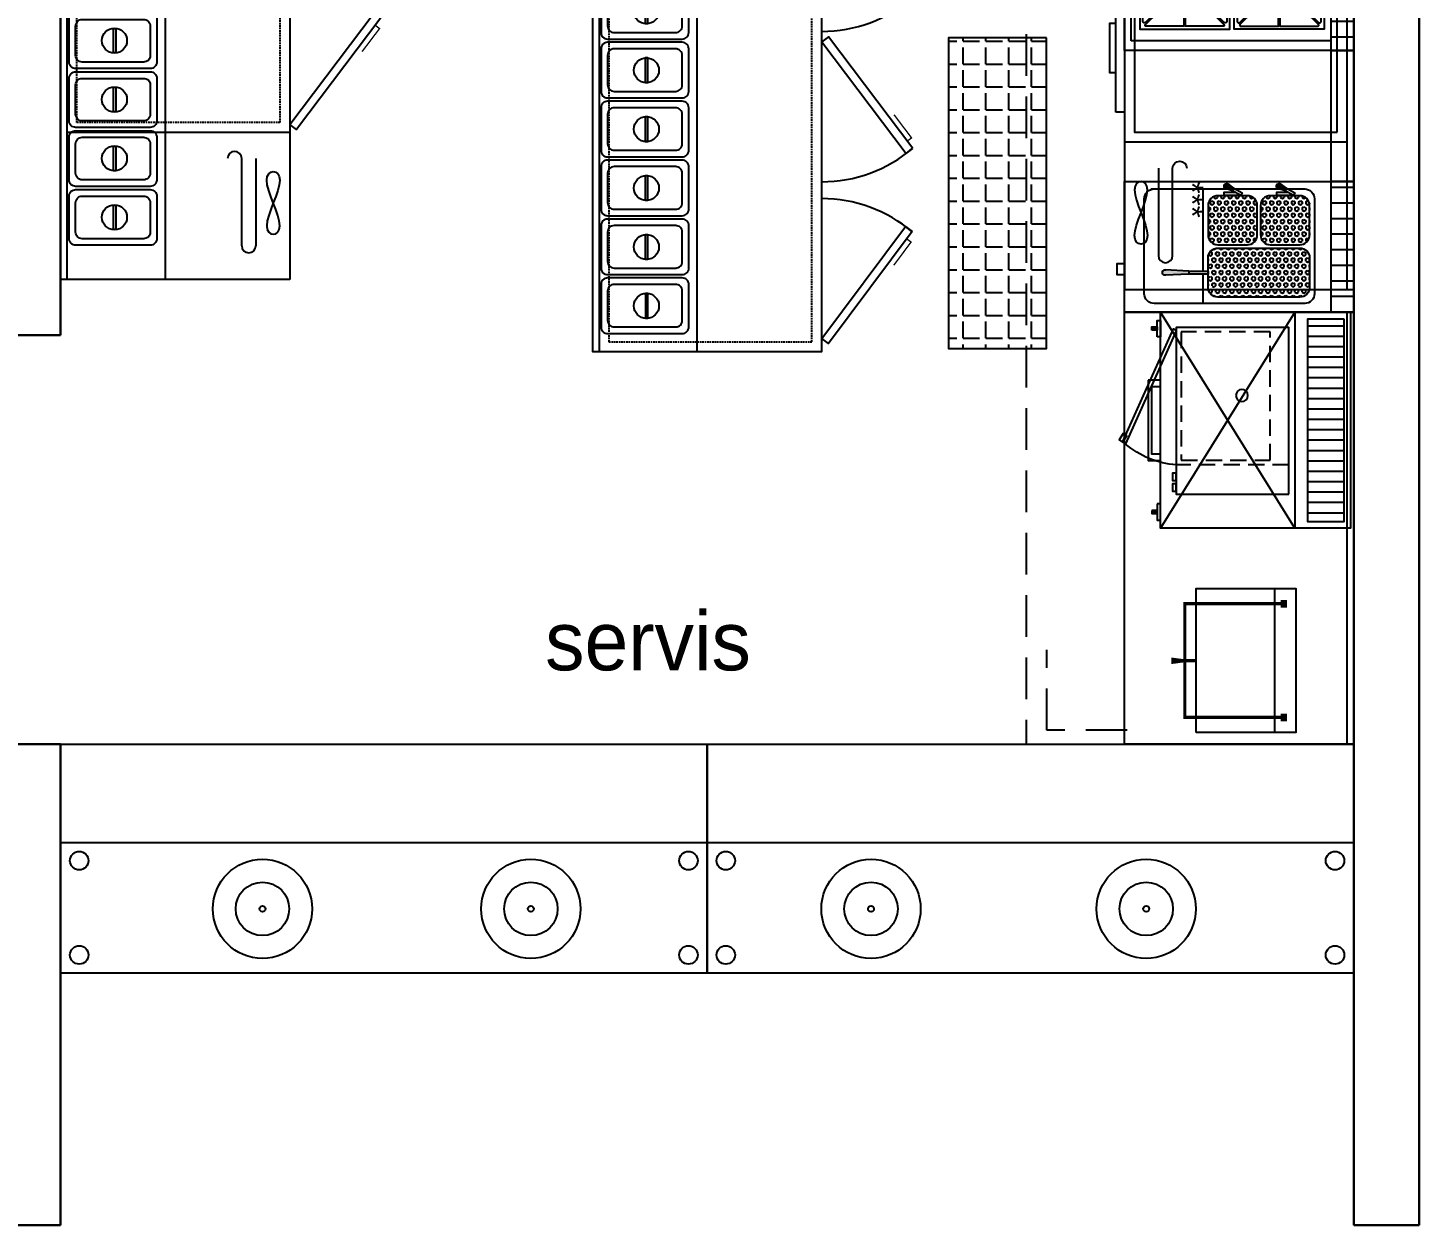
# Model space of a CAD drawing. Header units: centimetres. Extents: x 10321 to 16377, y 5009 to 10690.
# Drawn here: x 13511.5 to 13936.5, y 9849.1 to 10215.1 of the extents above; entities that cross this region are included whole.
import ezdxf

# ---------------------------------------------------------------- set-up
doc = ezdxf.new("R2010")
doc.units = ezdxf.units.CM
doc.header["$MEASUREMENT"] = 0
doc.linetypes.add('DASHED', pattern=[0.75, 0.5, -0.25])
doc.linetypes.add('HIDDENX2', pattern=[19.05, 12.7, -6.35])
doc.layers.add('MUTFAKEKİPMAN', color=1, linetype='Continuous')
doc.layers.add('xxx_Auto_Duvar_Duvar Plan Kesit', color=7, linetype='Continuous', lineweight=30)
doc.styles.get("Standard").update_dxf_attribs({"font": 'arial.ttf'})
doc.styles.add('TAKSİM', font='GOTHIC.TTF', dxfattribs={"height": 20})

# ---------------------------------------------------------------- blocks, each defined once
blk = doc.blocks.new('A$C0F9524AD')
at = {"layer": 'MUTFAKEKİPMAN'}
for points in [[(28.7, 57.61, 1), (27.03, 57.61), (27.4, 50.35), (28.33, 50.35)], [(2.19, 39.17, 1), (0.72, 38.39), (2.1, 36.57), (2.93, 37.01)], [(2.19, 23.14, 1), (0.72, 22.36), (2.1, 20.54), (2.93, 20.97)]]:
    blk.add_hatch(color=256, dxfattribs=at).paths.add_polyline_path(points)
h = blk.add_hatch(dxfattribs=at)
h.set_pattern_fill('HEX', color=256, scale=0.2, angle=180, style=0)
h.set_pattern_definition([(360, (-3709.6624, 5056.9235), (-1e-16, -1.099852), [0.635, -1.27]), (240, (-3709.6624, 5056.9235), (-0.95249977, 0.549926), [0.635, -1.27]), (300, (-3709.0274, 5056.9235), (-0.95249977, -0.549926), [0.635, -1.27])])
h.paths.add_polyline_path([(16.36, 29.47, 0.414214), (19.36, 32.47), (19.36, 41.47, 0.414214), (16.36, 44.47), (7.36, 44.47, 0.414214), (4.36, 41.47), (4.36, 32.47, 0.414214), (7.36, 29.47)])
h = blk.add_hatch(dxfattribs=at)
h.set_pattern_fill('HEX', color=256, scale=0.2, angle=180, style=0)
h.set_pattern_definition([(180, (3749.3886, 5040.9235), (-1e-16, -1.099852), [0.635, -1.27]), (300, (3749.3886, 5040.9235), (0.95249977, 0.549926), [0.635, -1.27]), (240, (3748.7536, 5040.9235), (0.95249977, -0.549926), [0.635, -1.27])])
h.paths.add_polyline_path([(32.36, 13.47, 0.414214), (35.36, 16.47), (35.36, 41.47, 0.414214), (32.36, 44.47), (23.36, 44.47, 0.414214), (20.36, 41.47), (20.36, 16.47, 0.414214), (23.36, 13.47)])
h = blk.add_hatch(dxfattribs=at)
h.set_pattern_fill('HEX', color=256, scale=0.2, angle=180, style=0)
h.set_pattern_definition([(360, (-3709.6624, 5040.9235), (-1e-16, -1.099852), [0.635, -1.27]), (240, (-3709.6624, 5040.9235), (-0.95249977, 0.549926), [0.635, -1.27]), (300, (-3709.0274, 5040.9235), (-0.95249977, -0.549926), [0.635, -1.27])])
h.paths.add_polyline_path([(16.36, 13.47, 0.414214), (19.36, 16.47), (19.36, 25.47, 0.414214), (16.36, 28.47), (7.36, 28.47, 0.414214), (4.36, 25.47), (4.36, 16.47, 0.414214), (7.36, 13.47)])
h = blk.add_hatch(dxfattribs=at)
h.set_pattern_fill('ANSI31', color=256, scale=1.5, angle=225, style=0)
h.set_pattern_definition([(270, (3692.638, 5064.124), (4.7625, -1e-15), [])])
h.paths.add_polyline_path([(0, 7), (0, 0), (40, 0), (40, 7)])
for p, q in [((27.4, 50.35), (27.03, 57.61)), ((28.33, 50.35), (28.7, 57.61)), ((27.4, 50.35), (28.33, 50.35)), ((27.4, 45.97), (2.32, 45.97)), ((37.32, 45.97), (28.33, 45.97)), ((2.1, 36.57), (0.72, 38.39)), ((2.93, 37.01), (2.19, 39.17)), ((2.1, 36.57), (2.93, 37.01)), ((2.1, 20.54), (0.72, 22.36)), ((2.93, 20.97), (2.19, 23.14)), ((2.1, 20.54), (2.93, 20.97))]:
    blk.add_line(p, q, dxfattribs=at)
for points in [[(28.5, 70), (25.22, 70), (25.22, 72.31), (28.5, 72.31)], [(40, 70), (0, 70), (0, 0), (40, 0)], [(40, 0), (0, 0), (0, 7), (40, 7)]]:
    blk.add_lwpolyline(points, close=True, dxfattribs=at)
for points in [[(37.32, 52.32), (37.32, 60.97, 0.414214), (34.32, 63.97), (5.32, 63.97, 0.414214), (2.32, 60.97), (2.32, 52.4)], [(2.32, 61.97), (2.32, 14.97, 0.414214), (5.32, 11.97), (34.32, 11.97, 0.414214), (37.32, 14.97), (37.32, 52.32)]]:
    blk.add_lwpolyline(points, format="xyb", dxfattribs=at)
for points in [[(27.4, 50.35), (27.4, 44.47), (28.33, 44.47), (28.33, 50.35)], [(4.28, 34.46), (4.28, 39.54), (3.34, 39.54), (3.34, 36.22)], [(4.28, 38.95), (4.28, 39.54)], [(2.1, 36.57), (3.45, 34.03), (4.28, 34.46), (2.93, 37.01)], [(4.28, 18.43), (4.28, 23.51), (3.34, 23.51), (3.34, 20.19)], [(4.28, 22.92), (4.28, 23.51)], [(2.1, 20.54), (3.45, 17.99), (4.28, 18.43), (2.93, 20.97)]]:
    blk.add_lwpolyline(points, dxfattribs=at)
for points in [[(7.36, 44.47), (16.36, 44.47, -0.414214), (19.36, 41.47), (19.36, 32.47, -0.414214), (16.36, 29.47), (7.36, 29.47, -0.414214), (4.36, 32.47), (4.36, 41.47, -0.414214)], [(32.36, 44.47), (23.36, 44.47, 0.414214), (20.36, 41.47), (20.36, 16.47, 0.414214), (23.36, 13.47), (32.36, 13.47, 0.414214), (35.36, 16.47), (35.36, 41.47, 0.414214)], [(7.36, 28.47), (16.36, 28.47, -0.414214), (19.36, 25.47), (19.36, 16.47, -0.414214), (16.36, 13.47), (7.36, 13.47, -0.414214), (4.36, 16.47), (4.36, 25.47, -0.414214)]]:
    blk.add_lwpolyline(points, format="xyb", close=True, dxfattribs=at)
for centre, start, end in [((27.86, 57.61), 341.437, 198.563), ((1.46, 38.78), 9.3801, 226.506), ((1.46, 22.75), 9.3801, 226.506)]:
    blk.add_arc(centre, 0.835, start, end, dxfattribs=at)
blk = doc.blocks.new('A$C62A57460')
at = {"layer": 'MUTFAKEKİPMAN'}
h = blk.add_hatch(dxfattribs=at)
h.set_pattern_fill('ANSI31', color=256, scale=1.5, angle=45, style=0)
h.set_pattern_definition([(90, (-2508.419, -6411.801), (-4.7625, 9e-16), [])])
h.paths.add_polyline_path([(40, 66.92), (40, 73.92), (0, 73.92), (0, 66.92)])
for points in [[(0, 3.92), (40, 3.92), (40, 73.92), (0, 73.92)], [(40, 66.92), (0, 66.92), (0, 73.92), (40, 73.92)], [(3, 5.92), (37, 5.92), (37, 66.92), (3, 66.92)], [(16.98, 2.92), (13.33, 2.92), (13.33, 1.46), (16.98, 1.46)], [(16.01, 1.46), (14.55, 1.46), (14.55, 0), (16.01, 0)], [(23.02, 2.92), (26.67, 2.92), (26.67, 1.46), (23.02, 1.46)], [(23.99, 1.46), (25.45, 1.46), (25.45, 0), (23.99, 0)]]:
    blk.add_lwpolyline(points, close=True, dxfattribs=at)
for points in [[(34, 64.92), (6.49, 64.92), (6.49, 37.4), (34, 37.4), (34, 64.92)], [(34, 8.55), (6.49, 8.55), (6.49, 36.06), (34, 36.06), (34, 8.55)]]:
    blk.add_lwpolyline(points, dxfattribs=at)
for points in [[(20.01, 63.97), (20.01, 58.5, 0.414214), (20.2, 58.31), (20.29, 58.31, 0.414214), (20.48, 58.5), (20.48, 63.97), (31.58, 63.97, -0.668179), (31.92, 63.17), (24.28, 55.52, 0.810443), (24.65, 55.24), (32.57, 63.16, -0.668179), (33.06, 62.96), (33.06, 51.4), (27.58, 51.4, 0.414214), (27.4, 51.21), (27.4, 51.11, 0.414214), (27.58, 50.92), (33.06, 50.92), (33.06, 39.82, -0.668179), (32.25, 39.49), (24.61, 47.13, 0.810443), (24.32, 46.75), (32.24, 38.83, -0.668179), (32.04, 38.35), (20.48, 38.35), (20.48, 43.82, 0.414214), (20.29, 44.01), (20.2, 44.01, 0.414214), (20.01, 43.82), (20.01, 38.35), (8.9, 38.35, -0.668179), (8.57, 39.15), (16.21, 46.79, 0.810443), (15.83, 47.08), (7.91, 39.16, -0.668179), (7.43, 39.36), (7.43, 50.92), (12.9, 50.92, 0.414214), (13.09, 51.11), (13.09, 51.21, 0.414214), (12.9, 51.4), (7.43, 51.4), (7.43, 62.96, -0.668179), (7.91, 63.16), (15.83, 55.24, 0.810443), (16.21, 55.52), (8.57, 63.17, -0.668179), (8.9, 63.97)], [(20.01, 9.49), (20.01, 14.97, -0.414214), (20.2, 15.16), (20.29, 15.16, -0.414214), (20.48, 14.97), (20.48, 9.49), (31.58, 9.49, 0.668179), (31.92, 10.3), (24.28, 17.94, -0.810443), (24.65, 18.23), (32.57, 10.31, 0.668179), (33.06, 10.51), (33.06, 22.07), (27.58, 22.07, -0.414214), (27.4, 22.26), (27.4, 22.35, -0.414214), (27.58, 22.54), (33.06, 22.54), (33.06, 33.65, 0.668179), (32.25, 33.98), (24.61, 26.34, -0.810443), (24.32, 26.72), (32.24, 34.64, 0.668179), (32.04, 35.12), (20.48, 35.12), (20.48, 29.65, -0.414214), (20.29, 29.46), (20.2, 29.46, -0.414214), (20.01, 29.65), (20.01, 35.12), (8.9, 35.12, 0.668179), (8.57, 34.31), (16.21, 26.67, -0.810443), (15.83, 26.38), (7.91, 34.3, 0.668179), (7.43, 34.1), (7.43, 22.54), (12.9, 22.54, -0.414214), (13.09, 22.35), (13.09, 22.26, -0.414214), (12.9, 22.07), (7.43, 22.07), (7.43, 10.51, 0.668179), (7.91, 10.31), (15.83, 18.23, -0.810443), (16.21, 17.94), (8.57, 10.3, 0.668179), (8.9, 9.49)]]:
    blk.add_lwpolyline(points, format="xyb", close=True, dxfattribs=at)
for centre, radius in [((20.24, 49.82), 9.68), ((20.24, 49.82), 5.09), ((20.24, 49.82), 2.34), ((20.24, 23.65), 9.68), ((20.24, 23.65), 5.09), ((20.24, 23.65), 2.34)]:
    blk.add_circle(centre, radius, dxfattribs=at)
blk = doc.blocks.new('A$C26D3519E')
at = {"layer": 'MUTFAKEKİPMAN'}
h = blk.add_hatch(dxfattribs=at)
h.set_pattern_fill('ANSI31', color=256, angle=45, style=0)
h.set_pattern_definition([(90, (-2777.067, -8355.0508), (-3.175, 7e-16), [])])
h.paths.add_polyline_path([(64, 48.81), (64, 59.81), (2, 59.81), (2, 48.81)])
for p, q in [((0, 44.81), (66, 3.81)), ((66, 44.81), (0, 3.81))]:
    blk.add_line(p, q, dxfattribs=at)
for points in [[(0, 61.81), (66, 61.81), (66, 3.81), (0, 3.81)], [(2, 59.81), (64, 59.81), (64, 48.81), (2, 48.81)], [(0, 44.81), (66, 44.81), (66, 3.81), (0, 3.81)], [(7.47, 2.81), (2.47, 2.81), (2.47, 3.81), (7.47, 3.81)], [(5.47, 1.14), (4.47, 1.14), (4.47, 2.81), (5.47, 2.81)], [(20.75, 0), (45.25, 0), (45.25, 3.81), (20.75, 3.81)], [(22.75, 1), (43.25, 1), (43.25, 3.81), (22.75, 3.81)], [(58.53, 2.81), (63.53, 2.81), (63.53, 3.81), (58.53, 3.81)], [(60.53, 1.14), (61.53, 1.14), (61.53, 2.81), (60.53, 2.81)]]:
    blk.add_lwpolyline(points, close=True, dxfattribs=at)
for points in [[(4.97, 2.81), (4.97, 1.14)], [(61.03, 2.81), (61.03, 1.14)]]:
    blk.add_lwpolyline(points, dxfattribs=at)
blk = doc.blocks.new('A$C67BA2794')
at = {"layer": 'MUTFAKEKİPMAN'}
blk.add_lwpolyline([(0, 7.57), (44, 7.57), (44, 38.03), (0, 38.03)], close=True, dxfattribs=at)
for points, const_width in [([(3.46, 34.35), (5.8, 34.35)], 2), ([(4.63, 34.03), (4.63, 4.11), (22, 4.11)], 1), ([(39.37, 34.03), (39.37, 4.11), (22, 4.11)], 1), ([(40.54, 34.35), (38.2, 34.35)], 2)]:
    blk.add_lwpolyline(points, dxfattribs=dict(at, const_width=const_width))
blk.add_lwpolyline([(44, 31.48), (0, 31.48)], dxfattribs=at)
blk.add_lwpolyline([(21.94, 7.48, 1, 1, 0), (21.94, 3.72, 1, 2, 0), (21.94, 0, 2, 2, 0)], format="xyseb", dxfattribs=at)
blk = doc.blocks.new('A$C5ACE57BF')
at = {"layer": 'MUTFAKEKİPMAN', "linetype": 'DASHED', "ltscale": 10}
blk.add_line((9, 51.89), (9, 17.49), dxfattribs=at)
at = {"layer": 'MUTFAKEKİPMAN'}
for points in [[(0, 51.89), (51, 51.89), (51, 17.49), (0, 17.49)], [(0.91, 17.49), (3.16, 17.49), (3.16, 16.29), (0.91, 16.29)], [(4.19, 17.49), (6.44, 17.49), (6.44, 16.29), (4.19, 16.29)], [(15.95, 1.09), (50.53, 16.66), (49.98, 17.49), (15.39, 1.92)], [(15.95, 1.09), (17.85, 2.36), (18.58, 1.27), (16.68, 0)]]:
    blk.add_lwpolyline(points, close=True, dxfattribs=at)
at = {"layer": 'MUTFAKEKİPMAN', "linetype": 'DASHED', "ltscale": 10}
blk.add_lwpolyline([(10.38, 46.15), (49.61, 46.15), (49.61, 18.96), (10.38, 18.96)], close=True, dxfattribs=at)
at = {"layer": 'MUTFAKEKİPMAN'}
blk.add_circle((30.19, 37.53), 1.85, dxfattribs=at)
blk.add_arc((36.09, 19.51), 27.17, 184.2771, 220.3659, dxfattribs=at)
blk = doc.blocks.new('188-70-M')
at = {"layer": 'MUTFAKEKİPMAN'}
blk.add_line((47.58, -126.01), (47.58, 61.99), dxfattribs=at)
for points in [[(-48.08, 25.3), (-22.47, 59.53), (-20.42, 57.99), (-46.03, 23.76)], [(-20.42, -126.01), (49.58, -126.01), (49.58, 61.99), (-20.42, 61.99)], [(17.58, 61.99), (17.58, -126.02), (49.58, -126.02), (49.58, 61.99)], [(32.71, 51.77), (32.71, 44.27), (33.46, 44.27), (33.46, 51.77)], [(32.71, 33.77), (32.71, 26.27), (33.46, 26.27), (33.46, 33.77)], [(32.71, 15.77), (32.71, 8.27), (33.46, 8.27), (33.46, 15.77)], [(-48.23, -0.07), (-22.46, -34.18), (-20.42, -32.64), (-46.19, 1.48)], [(32.71, -2.23), (32.71, -9.73), (33.46, -9.73), (33.46, -2.23)], [(32.71, -20.23), (32.71, -27.73), (33.46, -27.73), (33.46, -20.23)], [(32.71, -38.23), (32.71, -45.73), (33.46, -45.73), (33.46, -38.23)], [(-48.23, -46.05), (-22.46, -80.16), (-20.42, -78.61), (-46.19, -44.5)], [(32.71, -56.23), (32.71, -63.73), (33.46, -63.73), (33.46, -56.23)], [(32.71, -74.23), (32.71, -81.73), (33.46, -81.73), (33.46, -74.23)], [(-17.39, -109.57), (-17.22, -108.11), (-16.77, -106.41), (-16.12, -104.55), (-15.39, -102.6), (-14.65, -100.65), (-14.01, -98.79), (-13.56, -97.09), (-13.39, -95.63), (-13.56, -94.48), (-14.01, -93.67), (-14.65, -93.18), (-15.39, -93.01), (-16.12, -93.18), (-16.77, -93.67), (-17.22, -94.48), (-17.39, -95.63), (-17.22, -97.09), (-16.77, -98.79), (-16.12, -100.65), (-15.39, -102.6), (-14.65, -104.55), (-14.01, -106.41), (-13.56, -108.11), (-13.39, -109.57), (-13.56, -110.72), (-14.01, -111.53), (-14.65, -112.02), (-15.39, -112.19), (-16.12, -112.02), (-16.77, -111.53), (-17.22, -110.72)], [(32.71, -92.23), (32.71, -99.73), (33.46, -99.73), (33.46, -92.23)], [(32.32, -110.23), (32.32, -117.73), (33.07, -117.73), (33.07, -110.23)]]:
    blk.add_lwpolyline(points, close=True, dxfattribs=at)
at = {"layer": 'MUTFAKEKİPMAN', "linetype": 'DASHED'}
blk.add_lwpolyline([(44.58, -78.01), (44.58, 58.99), (-17.42, 58.99), (-17.42, -78.01)], close=True, dxfattribs=at)
at = {"layer": 'MUTFAKEKİPMAN'}
for points in [[(20.18, 54.48), (20.18, 41.48, 0.414214), (22.18, 39.48), (44.98, 39.48, 0.414214), (46.98, 41.48), (46.98, 54.48, 0.414214), (44.98, 56.48), (22.18, 56.48, 0.414214)], [(22.18, 52.48), (22.18, 43.48, 0.414214), (24.18, 41.48), (42.98, 41.48, 0.414214), (44.98, 43.48), (44.98, 52.48, 0.414214), (42.98, 54.48), (24.18, 54.48, 0.414214)], [(20.18, 36.48), (20.18, 23.48, 0.414214), (22.18, 21.48), (44.98, 21.48, 0.414214), (46.98, 23.48), (46.98, 36.48, 0.414214), (44.98, 38.48), (22.18, 38.48, 0.414214)], [(22.18, 34.48), (22.18, 25.48, 0.414214), (24.18, 23.48), (42.98, 23.48, 0.414214), (44.98, 25.48), (44.98, 34.48, 0.414214), (42.98, 36.48), (24.18, 36.48, 0.414214)], [(20.18, 18.48), (20.18, 5.48, 0.414214), (22.18, 3.48), (44.98, 3.48, 0.414214), (46.98, 5.48), (46.98, 18.48, 0.414214), (44.98, 20.48), (22.18, 20.48, 0.414214)], [(22.18, 16.48), (22.18, 7.48, 0.414214), (24.18, 5.48), (42.98, 5.48, 0.414214), (44.98, 7.48), (44.98, 16.48, 0.414214), (42.98, 18.48), (24.18, 18.48, 0.414214)], [(20.18, 0.48), (20.18, -12.52, 0.414214), (22.18, -14.52), (44.98, -14.52, 0.414214), (46.98, -12.52), (46.98, 0.48, 0.414214), (44.98, 2.48), (22.18, 2.48, 0.414214)], [(22.18, -1.52), (22.18, -10.52, 0.414214), (24.18, -12.52), (42.98, -12.52, 0.414214), (44.98, -10.52), (44.98, -1.52, 0.414214), (42.98, 0.48), (24.18, 0.48, 0.414214)], [(20.18, -17.52), (20.18, -30.52, 0.414214), (22.18, -32.52), (44.98, -32.52, 0.414214), (46.98, -30.52), (46.98, -17.52, 0.414214), (44.98, -15.52), (22.18, -15.52, 0.414214)], [(22.18, -19.52), (22.18, -28.52, 0.414214), (24.18, -30.52), (42.98, -30.52, 0.414214), (44.98, -28.52), (44.98, -19.52, 0.414214), (42.98, -17.52), (24.18, -17.52, 0.414214)], [(20.18, -35.52), (20.18, -48.52, 0.414214), (22.18, -50.52), (44.98, -50.52, 0.414214), (46.98, -48.52), (46.98, -35.52, 0.414214), (44.98, -33.52), (22.18, -33.52, 0.414214)], [(22.18, -37.52), (22.18, -46.52, 0.414214), (24.18, -48.52), (42.98, -48.52, 0.414214), (44.98, -46.52), (44.98, -37.52, 0.414214), (42.98, -35.52), (24.18, -35.52, 0.414214)], [(20.18, -53.52), (20.18, -66.52, 0.414214), (22.18, -68.52), (44.98, -68.52, 0.414214), (46.98, -66.52), (46.98, -53.52, 0.414214), (44.98, -51.52), (22.18, -51.52, 0.414214)], [(22.18, -55.52), (22.18, -64.52, 0.414214), (24.18, -66.52), (42.98, -66.52, 0.414214), (44.98, -64.52), (44.98, -55.52, 0.414214), (42.98, -53.52), (24.18, -53.52, 0.414214)], [(20.18, -71.52), (20.18, -84.52, 0.414214), (22.18, -86.52), (44.98, -86.52, 0.414214), (46.98, -84.52), (46.98, -71.52, 0.414214), (44.98, -69.52), (22.18, -69.52, 0.414214)], [(22.18, -73.52), (22.18, -82.52, 0.414214), (24.18, -84.52), (42.98, -84.52, 0.414214), (44.98, -82.52), (44.98, -73.52, 0.414214), (42.98, -71.52), (24.18, -71.52, 0.414214)], [(20.18, -89.52), (20.18, -102.52, 0.414214), (22.18, -104.52), (44.98, -104.52, 0.414214), (46.98, -102.52), (46.98, -89.52, 0.414214), (44.98, -87.52), (22.18, -87.52, 0.414214)], [(22.18, -91.52), (22.18, -100.52, 0.414214), (24.18, -102.52), (42.98, -102.52, 0.414214), (44.98, -100.52), (44.98, -91.52, 0.414214), (42.98, -89.52), (24.18, -89.52, 0.414214)], [(19.79, -107.52), (19.79, -120.52, 0.414214), (21.79, -122.52), (44.59, -122.52, 0.414214), (46.59, -120.52), (46.59, -107.52, 0.414214), (44.59, -105.52), (21.79, -105.52, 0.414214)], [(21.79, -109.52), (21.79, -118.52, 0.414214), (23.79, -120.52), (42.59, -120.52, 0.414214), (44.59, -118.52), (44.59, -109.52, 0.414214), (42.59, -107.52), (23.79, -107.52, 0.414214)]]:
    blk.add_lwpolyline(points, format="xyb", close=True, dxfattribs=at)
at = {"layer": 'MUTFAKEKİPMAN', "const_width": 0.428}
for points in [[(-46.4, 27.55), (-47.72, 28.54), (-43.49, 34.19), (-42.41, 35.64)], [(-46.54, -2.32), (-47.86, -3.31), (-43.6, -8.95), (-42.51, -10.39)], [(-46.54, -48.29), (-47.86, -49.29), (-43.6, -54.92), (-42.51, -56.37)]]:
    blk.add_lwpolyline(points, dxfattribs=at)
at = {"layer": 'MUTFAKEKİPMAN'}
blk.add_lwpolyline([(47.58, -81.01), (-20.42, -81.01)], dxfattribs=at)
for points in [[(-10.08, -89.01), (-10.08, -115.68, 1), (-5.74, -115.68)], [(-5.74, -115.68), (-5.74, -89.01, -1), (-1.39, -89.01)]]:
    blk.add_lwpolyline(points, format="xyb", dxfattribs=at)
for centre in [(33.11, 48.02), (33.11, 30.02), (33.11, 12.02), (33.11, -5.98), (33.11, -23.98), (33.11, -41.98), (33.11, -59.98), (33.11, -77.98), (33.11, -95.98), (32.72, -113.98)]:
    blk.add_circle(centre, 3.82, dxfattribs=at)
for centre, start, end in [((-20.42, 57.99), 229.755, 270), ((-20.42, -32.64), 90, 130.5092), ((-20.42, -78.61), 90, 130.5092)]:
    blk.add_arc(centre, 42.75, start, end, dxfattribs=at)
blk = doc.blocks.new('A$C01E77913')
at = {"layer": 'MUTFAKEKİPMAN'}
for points in [[(2, 26.8), (15, 26.8, -0.414214), (17, 24.8), (17, 2, -0.414214), (15, 0), (2, 0, -0.414214), (0, 2), (0, 24.8, -0.414214)], [(4, 24.8), (13, 24.8, -0.414214), (15, 22.8), (15, 4, -0.414214), (13, 2), (4, 2, -0.414214), (2, 4), (2, 22.8, -0.414214)]]:
    blk.add_lwpolyline(points, format="xyb", close=True, dxfattribs=at)
blk.add_lwpolyline([(4.71, 14.27), (12.21, 14.27), (12.21, 13.52), (4.71, 13.52)], close=True, dxfattribs=at)
blk.add_circle((8.46, 13.87), 3.82, dxfattribs=at)
blk = doc.blocks.new('A$C7F572209')
at = {"layer": 'MUTFAKEKİPMAN'}
for p, q in [((2, 0), (2, 143)), ((55.32, 10.33), (55.32, 37)), ((59.66, 37), (59.66, 10.33)), ((62.97, 30.38), (63.14, 31.53)), ((63.14, 28.93), (62.97, 30.38)), ((63.14, 31.53), (63.6, 32.34)), ((63.6, 32.34), (64.24, 32.83)), ((64.24, 32.83), (64.97, 33)), ((64.97, 33), (65.71, 32.83)), ((65.71, 32.83), (66.35, 32.34)), ((66.35, 32.34), (66.8, 31.53)), ((66.8, 31.53), (66.97, 30.38)), ((66.97, 30.38), (66.8, 28.93)), ((63.6, 27.22), (63.14, 28.93)), ((64.24, 25.36), (63.6, 27.22)), ((66.35, 27.22), (65.71, 25.36)), ((66.8, 28.93), (66.35, 27.22)), ((64.24, 21.46), (63.6, 19.6)), ((64.97, 23.41), (64.24, 25.36)), ((64.97, 23.41), (64.24, 21.46)), ((65.71, 25.36), (64.97, 23.41)), ((65.71, 21.46), (64.97, 23.41)), ((66.35, 19.6), (65.71, 21.46)), ((63.14, 17.9), (62.97, 16.44)), ((63.6, 19.6), (63.14, 17.9)), ((66.8, 17.9), (66.35, 19.6)), ((66.97, 16.44), (66.8, 17.9)), ((62.97, 16.44), (63.14, 15.3)), ((63.14, 15.3), (63.6, 14.48)), ((63.6, 14.48), (64.24, 13.99)), ((64.24, 13.99), (64.97, 13.83)), ((64.97, 13.83), (65.71, 13.99)), ((65.71, 13.99), (66.35, 14.48)), ((66.35, 14.48), (66.8, 15.3)), ((66.8, 15.3), (66.97, 16.44))]:
    blk.add_line(p, q, dxfattribs=at)
for points in [[(70, 0), (0, 0), (0, 143), (70, 143)], [(32, 143), (32, 0), (0, 0), (0, 143)], [(97.82, 107.8), (72.05, 141.91), (70, 140.36), (95.77, 106.25)], [(97.82, 79.96), (72.05, 45.85), (70, 47.4), (95.77, 81.51)]]:
    blk.add_lwpolyline(points, close=True, dxfattribs=at)
at = {"layer": 'MUTFAKEKİPMAN', "linetype": 'DASHED'}
blk.add_lwpolyline([(5, 48), (5, 140), (67, 140), (67, 48)], close=True, dxfattribs=at)
at = {"layer": 'MUTFAKEKİPMAN', "const_width": 0.427}
for points in [[(96.12, 110.04), (97.44, 111.04), (93.18, 116.67), (92.09, 118.11)], [(96.12, 77.72), (97.44, 76.72), (93.18, 71.09), (92.09, 69.64)]]:
    blk.add_lwpolyline(points, dxfattribs=at)
at = {"layer": 'MUTFAKEKİPMAN'}
blk.add_lwpolyline([(2, 45), (70, 45)], dxfattribs=at)
for centre, radius, start, end in [((70, 140.36), 42.75, 270, 310.5092), ((70, 47.4), 42.75, 49.4908, 90), ((53.15, 37), 2.17, 0, 180), ((57.49, 10.33), 2.17, 180, 0)]:
    blk.add_arc(centre, radius, start, end, dxfattribs=at)
at = {"layer": 'MUTFAKEKİPMAN', "rotation": 270}
for p in [(2.6, 135.49), (2.6, 117.49), (2.6, 99.49), (2.6, 81.49), (2.6, 63.49), (2.6, 45.49), (2.6, 27.49)]:
    blk.add_blockref('A$C01E77913', p, dxfattribs=at)
blk = doc.blocks.new('A$C4D576893')
at = {"layer": 'MUTFAKEKİPMAN'}
blk.add_line((188, 72.6), (0, 72.6), dxfattribs=at)
for points in [[(188, 4.6), (188, 74.6), (0, 74.6), (0, 4.6)], [(140, 69.6), (3, 69.6), (3, 7.6), (140, 7.6)], [(171.56, 7.62), (170.1, 7.8), (168.4, 8.25), (166.54, 8.89), (164.59, 9.63), (162.64, 10.36), (160.78, 11), (159.07, 11.46), (157.62, 11.63), (156.47, 11.46), (155.66, 11), (155.17, 10.36), (155, 9.63), (155.17, 8.89), (155.66, 8.25), (156.47, 7.8), (157.62, 7.62), (159.07, 7.8), (160.78, 8.25), (162.64, 8.89), (164.59, 9.63), (166.54, 10.36), (168.4, 11), (170.1, 11.46), (171.56, 11.63), (172.7, 11.46), (173.52, 11), (174.01, 10.36), (174.17, 9.63), (174.01, 8.89), (173.52, 8.25), (172.7, 7.8)], [(49.95, 1.96), (10.35, 1.96), (10.35, 4.6), (49.95, 4.6)], [(91.21, 1.96), (51.61, 1.96), (51.61, 4.6), (91.21, 4.6)], [(133.84, 1.96), (94.24, 1.96), (94.24, 4.6), (133.84, 4.6)], [(37.82, 1.96), (22.87, 1.96), (22.87, 0), (37.82, 0)], [(79.08, 1.96), (64.14, 1.96), (64.14, 0), (79.08, 0)], [(121.71, 1.96), (106.77, 1.96), (106.77, 0), (121.71, 0)]]:
    blk.add_lwpolyline(points, close=True, dxfattribs=at)
blk.add_lwpolyline([(143, 72.6), (143, 4.6)], dxfattribs=at)
for points in [[(177.67, 19.28), (151, 19.28, -1), (151, 23.63)], [(151, 14.93), (177.67, 14.93, 1), (177.67, 19.28)]]:
    blk.add_lwpolyline(points, format="xyb", dxfattribs=at)
blk.add_text('***', height=6.76, dxfattribs=at).set_placement((155.07, 21.86))

msp = doc.modelspace()

# ---------------------------------------------------------------- hatches: boundary and pattern name
at = {"layer": 'MUTFAKEKİPMAN'}
h = msp.add_hatch(dxfattribs=at)
h.set_pattern_fill('ANGLE', color=256, angle=360)
h.set_pattern_definition([(360, (11540.974, 4329.61), (-1e-14, 6.985), [5.08, -1.905]), (90, (11540.974, 4329.61), (-6.985, -1e-14), [5.08, -1.905])])
h.paths.add_polyline_path([(13792.65, 10117.04), (13822.65, 10117.04), (13822.65, 10212.04), (13792.65, 10212.04)])

# ---------------------------------------------------------------- linework, layer by layer
at = {"layer": 'MUTFAKEKİPMAN', "linetype": 'HIDDENX2'}
msp.add_lwpolyline([(13916.47, 10594.12), (13816.47, 10594.12), (13816.47, 9996.12), (13916.47, 9996.12)], close=True, dxfattribs=at)
at = {"layer": 'MUTFAKEKİPMAN'}
for points in [[(13822.65, 10212.04), (13792.65, 10212.04), (13792.65, 10117.04), (13822.65, 10117.04)], [(13916.47, 10168.12), (13916.47, 10208.12), (13846.47, 10208.12), (13846.47, 10168.12)], [(13909.47, 10208.12), (13909.47, 10168.12), (13916.47, 10168.12), (13916.47, 10208.12)], [(13846.47, 10128.12), (13916.47, 10128.12), (13916.47, 9996.12), (13846.47, 9996.12)], [(13914.47, 10128.12), (13916.47, 10128.12), (13916.47, 9996.12), (13914.47, 9996.12)], [(13521.47, 9996.12), (13718.97, 9996.12), (13718.97, 9926.12), (13521.47, 9926.12)], [(13718.97, 9996.12), (13916.47, 9996.12), (13916.47, 9926.12), (13718.97, 9926.12)], [(13718.97, 9926.12), (13521.47, 9926.12), (13521.47, 9966.12), (13718.97, 9966.12)], [(13916.47, 9926.12), (13718.97, 9926.12), (13718.97, 9966.12), (13916.47, 9966.12)]]:
    msp.add_lwpolyline(points, close=True, dxfattribs=at)
at = {"layer": 'MUTFAKEKİPMAN', "linetype": 'HIDDENX2'}
msp.add_lwpolyline([(13847.3, 10000.41), (13822.72, 10000.41), (13822.72, 10024.99)], dxfattribs=at)
at = {"layer": 'MUTFAKEKİPMAN'}
for centre, radius in [((13527.17, 9960.52), 2.82), ((13713.27, 9960.52), 2.82), ((13724.67, 9960.52), 2.82), ((13910.77, 9960.52), 2.82), ((13583.14, 9945.79), 15.16), ((13665.13, 9945.79), 15.16), ((13769.03, 9945.79), 15.16), ((13853.1, 9945.79), 15.16), ((13583.14, 9945.79), 8.16), ((13665.13, 9945.79), 8.16), ((13769.03, 9945.79), 8.16), ((13853.1, 9945.79), 8.16), ((13583.14, 9945.79), 0.909), ((13665.13, 9945.79), 0.909), ((13769.03, 9945.79), 0.909), ((13853.1, 9945.79), 0.909), ((13527.17, 9931.71), 2.82), ((13713.27, 9931.71), 2.82), ((13724.67, 9931.71), 2.82), ((13910.77, 9931.71), 2.82)]:
    msp.add_circle(centre, radius, dxfattribs=at)
at = {"layer": 'xxx_Auto_Duvar_Duvar Plan Kesit', "lineweight": 30}
for p, q in [((13936.47, 10689.65), (13936.47, 9849.12)), ((13521.47, 10121.12), (13521.47, 10644.12)), ((13916.47, 10594.12), (13916.47, 9849.12)), ((13501.47, 10121.12), (13521.47, 10121.12)), ((13521.47, 9996.12), (13501.47, 9996.12)), ((13521.47, 9849.12), (13521.47, 9996.12)), ((13521.47, 9849.12), (12200.38, 9849.12)), ((13936.47, 9849.12), (13916.47, 9849.12))]:
    msp.add_line(p, q, dxfattribs=at)

# ---------------------------------------------------------------- block references
at = {"layer": 'MUTFAKEKİPMAN'}
for name, p, rotation in [('A$C4D576893', (13841.87, 10323.12), 270), ('188-70-M', (13733.55, 10178.11), 180.0050464991256), ('A$C26D3519E', (13853.66, 10128.12), 270)]:
    msp.add_blockref(name, p, dxfattribs=dict(at, rotation=rotation))
msp.add_blockref('A$C7F572209', (13521.47, 10138.12), dxfattribs=at)
at = {"layer": 'MUTFAKEKİPMAN', "xscale": -1}
for name, p, rotation in [('A$C62A57460', (13842.55, 10208.12), 270), ('A$C0F9524AD', (13916.47, 10168.12), 90), ('A$C5ACE57BF', (13844.8, 10072.5), 270), ('A$C67BA2794', (13860.78, 9999.67), 270)]:
    msp.add_blockref(name, p, dxfattribs=dict(at, rotation=rotation))

# ---------------------------------------------------------------- texts
at = {"style": 'TAKSİM'}
msp.add_text('servis', height=18, dxfattribs=at).set_placement((13669.48, 10018.69))

doc.saveas('drawing.dxf')
